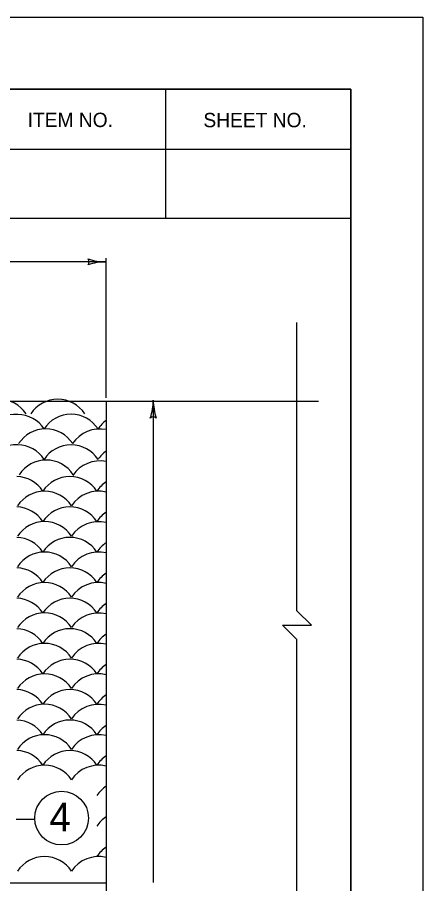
# Model space of a CAD drawing. Extents: x 1000 to 1036.3, y 1000 to 1022.
# Drawn here: x 1033.18 to 1036, y 1015.97 to 1022 of the extents above; entities that cross this region are included whole.
import ezdxf

# ---------------------------------------------------------------- set-up
doc = ezdxf.new("R2010")
doc.units = 0
for name, color, linetype in [('1', 7, 'Continuous'), ('10', 7, 'Continuous'), ('11', 7, 'Continuous'), ('5', 7, 'Continuous'), ('Level 51', 7, 'Continuous'), ('Level 53', 7, 'Continuous')]:
    doc.layers.add(name, color=color, linetype=linetype)

msp = doc.modelspace()

# ---------------------------------------------------------------- linework, layer by layer
at = {"layer": '1'}
for p, q in [((1033.7931, 1020.322), (1033.7931, 1019.35)), ((1033.7931, 1020.2971), (1031.7845, 1020.2971)), ((1026.2274, 1019.3275), (1035.2729, 1019.3275)), ((1033.7946, 1019.3265), (1033.7946, 1011.9342)), ((1034.1228, 1019.3155), (1034.1228, 1015.9769)), ((1033.2921, 1016.414), (1033.1671, 1016.414)), ((1029.3405, 1015.9735), (1033.7946, 1015.9735))]:
    msp.add_line(p, q, dxfattribs=at)
msp.add_lwpolyline([(1035.1241, 1015.2818), (1035.1241, 1017.667), (1035.0241, 1017.767), (1035.2241, 1017.767), (1035.1241, 1017.867), (1035.1241, 1019.8742)], dxfattribs=at)
msp.add_circle((1033.4839, 1016.4242), 0.1872, dxfattribs=at)
for centre, radius, start, end in [((1033.6445, 1020.2972), 0.0313, 318.7746, 40.89129), ((1033.7932, 1020.6881), 0.3909, 251.34716, 269.99389), ((1033.7932, 1019.9062), 0.3909, 90, 108.66878), ((1033.7932, 1019.9062), 0.3909, 89.98778, 90), ((1033.7317, 1019.3348), 0.3909, 341.34716, 359.99389), ((1034.5136, 1019.3348), 0.3909, 179.98778, 180), ((1034.5136, 1019.3348), 0.3909, 180, 198.66878), ((1034.1226, 1019.1862), 0.0313, 48.7746, 130.89129)]:
    msp.add_arc(centre, radius, start, end, dxfattribs=at)
at = {"layer": '10'}
for p, q in [((1000, 1022), (1036, 1022)), ((1036, 1022), (1036, 1000)), ((1007, 1021.5), (1035.5, 1021.5)), ((1035.5, 1021.5), (1035.5, 1000.5))]:
    msp.add_line(p, q, dxfattribs=at)
at = {"layer": '11'}
msp.add_lwpolyline([(1007, 1000.5), (1035.5, 1000.5), (1035.5, 1021.5), (1007, 1021.5)], close=True, dxfattribs=at)
msp.add_lwpolyline([(1007, 1000.5), (1035.5, 1000.5), (1035.5, 1021.5), (1007, 1021.5)], close=True, dxfattribs=at)
msp.add_lwpolyline([(1007, 1000.5), (1035.5, 1000.5), (1035.5, 1021.5), (1007, 1021.5)], close=True, dxfattribs=at)
msp.add_lwpolyline([(1007, 1000.5), (1035.5, 1000.5), (1035.5, 1021.5), (1007, 1021.5)], close=True, dxfattribs=at)
at = {"layer": '5'}
for centre, start, end in [((1033.0475, 1019.1157), 33.13863, 146.86137), ((1033.4572, 1019.1157), 33.13863, 146.86137), ((1033.1626, 1019.0107), 85.74756, 146.86137), ((1033.1731, 1019.0107), 33.13863, 88.43784), ((1033.5496, 1019.0107), 33.13863, 146.86137), ((1033.9261, 1019.0107), 125.74118, 146.86137), ((1033.3726, 1018.9086), 33.13863, 146.86137), ((1033.7491, 1018.9086), 78.31435, 146.86137), ((1033.1626, 1018.7987), 85.74756, 146.86137), ((1033.1731, 1018.7987), 33.13863, 88.43784), ((1033.5496, 1018.7987), 33.13863, 146.86137), ((1033.9261, 1018.7987), 125.74118, 146.86137), ((1033.3769, 1018.6922), 33.13863, 146.86137), ((1033.7506, 1018.6866), 78.71077, 146.86137), ((1033.1653, 1018.5778), 33.13863, 88.43784), ((1033.5418, 1018.5778), 33.13863, 146.86137), ((1033.9183, 1018.5778), 123.35112, 146.86137), ((1033.3648, 1018.4757), 33.13863, 146.86137), ((1033.7413, 1018.4757), 76.29645, 146.86137), ((1033.1653, 1018.3658), 33.13863, 88.43784), ((1033.5418, 1018.3658), 33.13863, 146.86137), ((1033.9183, 1018.3658), 123.35112, 146.86137), ((1033.3648, 1018.2637), 33.13863, 146.86137), ((1033.7413, 1018.2637), 76.29645, 146.86137), ((1033.1653, 1018.1538), 33.13863, 88.43784), ((1033.5418, 1018.1538), 33.13863, 146.86137), ((1033.9183, 1018.1538), 123.35112, 146.86137), ((1033.3648, 1018.0517), 33.13863, 146.86137), ((1033.7413, 1018.0517), 76.29645, 146.86137), ((1033.1653, 1017.9418), 33.13863, 88.43784), ((1033.5418, 1017.9418), 33.13863, 146.86137), ((1033.9183, 1017.9418), 123.35112, 146.86137), ((1033.3648, 1017.8397), 33.13863, 146.86137), ((1033.7413, 1017.8397), 76.29645, 146.86137), ((1033.1653, 1017.7298), 33.13863, 88.43784), ((1033.5418, 1017.7298), 33.13863, 146.86137), ((1033.9183, 1017.7298), 123.35112, 146.86137), ((1033.3648, 1017.6277), 33.13863, 146.86137), ((1033.7413, 1017.6277), 76.29645, 146.86137), ((1033.1653, 1017.5178), 33.13863, 88.43784), ((1033.5418, 1017.5178), 33.13863, 146.86137), ((1033.9183, 1017.5178), 123.35112, 146.86137), ((1033.3648, 1017.4157), 33.13863, 146.86137), ((1033.7413, 1017.4157), 76.29645, 146.86137), ((1033.1653, 1017.3058), 33.13863, 88.43784), ((1033.5418, 1017.3058), 33.13863, 146.86137), ((1033.9183, 1017.3058), 123.35112, 146.86137), ((1033.3648, 1017.2037), 33.13863, 146.86137), ((1033.7413, 1017.2037), 76.29645, 146.86137), ((1033.1653, 1017.0938), 33.13863, 88.43784), ((1033.5418, 1017.0938), 33.13863, 146.86137), ((1033.9183, 1017.0938), 123.35112, 146.86137), ((1033.3648, 1016.9917), 33.13863, 146.86137), ((1033.7413, 1016.9917), 76.29645, 146.86137), ((1033.1653, 1016.8818), 33.13863, 88.43784), ((1033.5418, 1016.8818), 33.13863, 146.86137), ((1033.9183, 1016.8818), 123.35112, 146.86137), ((1033.3648, 1016.7797), 33.13863, 146.86137), ((1033.7413, 1016.7797), 76.29645, 146.86137), ((1033.1653, 1016.6698), 33.13863, 88.43784), ((1033.5418, 1016.6698), 33.13863, 146.86137), ((1033.9183, 1016.6698), 123.35112, 146.86137), ((1033.3648, 1016.5677), 33.13863, 146.86137), ((1033.7413, 1016.5677), 76.29645, 146.86137), ((1033.9183, 1016.4578), 123.35112, 146.86137), ((1033.9183, 1016.2458), 123.35112, 146.86137), ((1033.9183, 1016.0338), 123.35112, 146.86137), ((1033.3648, 1015.9317), 33.13863, 146.86137), ((1033.7413, 1015.9317), 76.29645, 146.86137)]:
    msp.add_arc(centre, 0.225, start, end, dxfattribs=at)
at = {"layer": 'Level 51'}
for p, q in [((1034.21, 1020.6), (1034.21, 1021.5)), ((1035.5, 1020.6), (1035.5, 1021.5)), ((1035.5, 1021.0807), (1031.65, 1021.0807)), ((1035.5, 1020.6), (1031.65, 1020.6))]:
    msp.add_line(p, q, dxfattribs=at)
at = {"layer": 'Level 53'}
msp.add_line((1035.5, 1020.6), (1035.5, 1021.5), dxfattribs=at)

# ---------------------------------------------------------------- texts
at = {"layer": '1'}
msp.add_text('4', height=0.2, dxfattribs=at).set_placement((1033.3993, 1016.3316))
at = {"layer": 'Level 51'}
for s, p in [('ITEM NO.', (1033.2473, 1021.236)), ('SHEET NO.', (1034.472, 1021.2347))]:
    msp.add_text(s, height=0.1, dxfattribs=at).set_placement(p)

doc.saveas('drawing.dxf')
